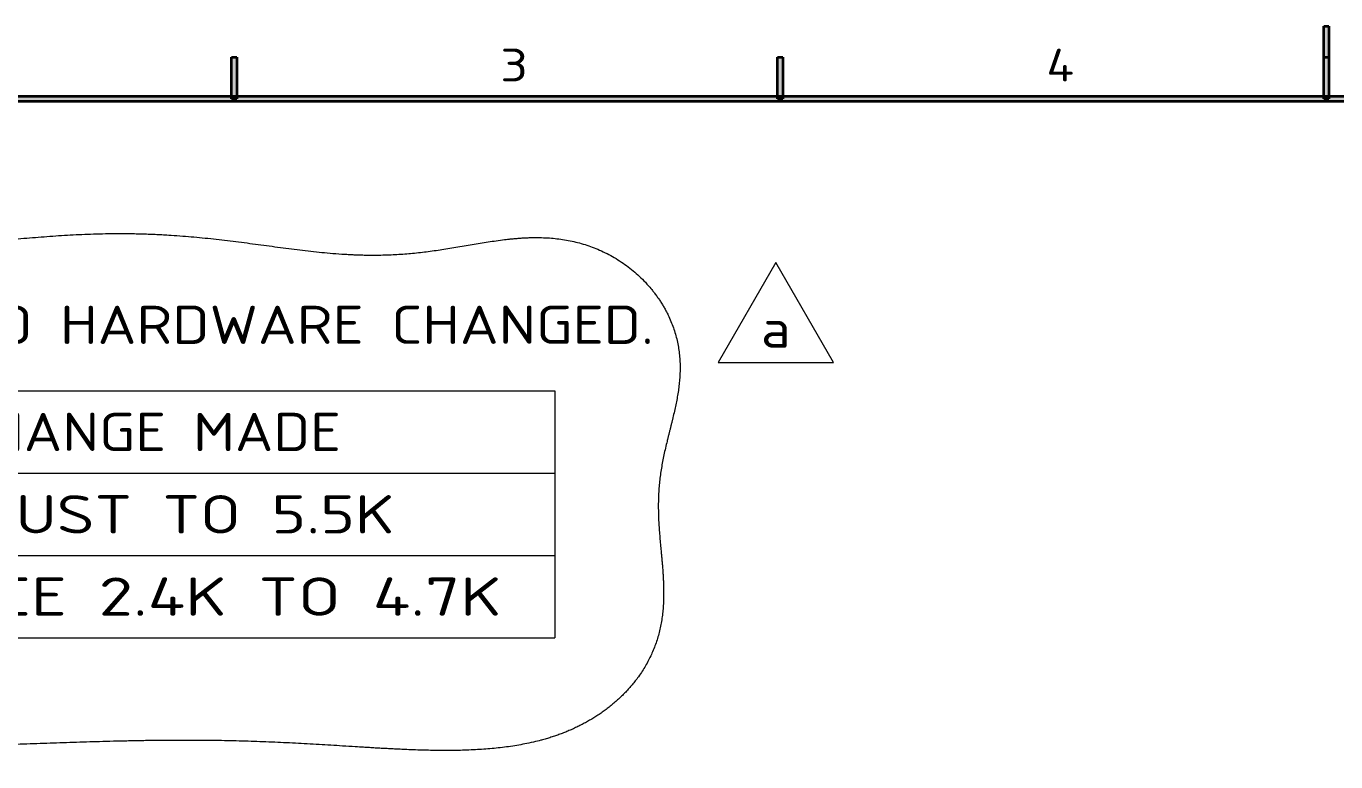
# Model space of a CAD drawing. Extents: x 23 to 417, y 3 to 294.
# Drawn here: x 101 to 220.9, y 226.3 to 293.7 of the extents above; entities that cross this region are included whole.
import ezdxf
from ezdxf.enums import TextEntityAlignment as Align

# ---------------------------------------------------------------- set-up
doc = ezdxf.new("R2010")
doc.units = 0
doc.layers.get('0').update_dxf_attribs({"lineweight": 13})
doc.layers.add('3', color=7, linetype='Continuous', lineweight=13)
doc.styles.get("Standard").update_dxf_attribs({"font": 'isocp.shx'})

# ---------------------------------------------------------------- blocks, each defined once
blk = doc.blocks.new('BLOCK1')
at = {"color": 7, "lineweight": 13}
for s, p, p2 in [('NOTE.', (44.06, 275.49), (59, 275.49)), ('1. PEI CONTROL BOARD HARDWARE CHANGED.', (44.06, 264.57), (158.43, 264.57))]:
    blk.add_text(s, height=3.5, dxfattribs=at).set_placement(p, p2, align=Align.FIT)
blk = doc.blocks.new('BLOCK2')
at = {"color": 1, "lineweight": 13}
blk.add_lwpolyline([(164.31, 262.86), (174.88, 262.86), (169.59, 272.02)], close=True, dxfattribs=at)
blk.add_text('a', height=3.5, dxfattribs=at).set_placement((168.23, 264.22), (170.95, 264.22), align=Align.FIT)
blk = doc.blocks.new('BLOCK3')
at = {"color": 7, "lineweight": 13}
for p, q in [((45.92, 260.27), (149.36, 260.27)), ((45.92, 260.27), (45.92, 237.67)), ((74.97, 260.27), (74.97, 237.67)), ((149.36, 260.27), (149.36, 237.67)), ((45.92, 252.74), (149.36, 252.74)), ((45.92, 245.21), (149.36, 245.21)), ((45.92, 237.67), (149.36, 237.67))]:
    blk.add_line(p, q, dxfattribs=at)
for s, p, p2 in [('LOCATION', (47.73, 254.76), (73.16, 254.76)), ('CHANGE MADE', (94.55, 254.76), (129.78, 254.76)), ('VR7', (55.9, 247.22), (65, 247.22)), ('ADJUST TO 5.5K', (89.65, 247.22), (134.68, 247.22)), ('R167', (54.26, 239.69), (66.63, 239.69)), ('REPLACE 2.4K TO 4.7K', (79.85, 239.69), (144.48, 239.69))]:
    blk.add_text(s, height=3.5, dxfattribs=at).set_placement(p, p2, align=Align.FIT)

msp = doc.modelspace()

# ---------------------------------------------------------------- linework, layer by layer
at = {"color": 1, "lineweight": 13}
msp.add_open_spline([(74.787, 227.942), (79.993, 227.701), (85.221, 227.592), (90.47, 227.614), (100.292, 227.899), (110.117, 228.259), (114.656, 228.372), (123.53, 228.227), (132.391, 227.615), (136.785, 227.26), (143.122, 227.017), (149.154, 228.482), (150.852, 229.093), (154.012, 230.758), (156.599, 233.294), (157.651, 234.717), (159.662, 238.93), (159.547, 243.692), (158.765, 246.674), (158.548, 251.743), (159.837, 256.697), (160.601, 258.849), (161.376, 263.543), (159.756, 268.142), (158.052, 270.378), (153.433, 273.987), (147.903, 274.739), (145.006, 274.278), (139.123, 273.072), (133.272, 272.471), (130.241, 272.639), (122.085, 273.625), (113.89, 274.87), (108.786, 274.972), (100.074, 274.137), (91.383, 273.469), (87.688, 273.467), (80.746, 274.729), (73.879, 277.227), (70.822, 278.433), (65.304, 279.831), (59.933, 280.216), (57.215, 280.346), (51.881, 281.771), (46.313, 283.141), (44.193, 283.464), (40.865, 282.74), (39.008, 279.74), (38.507, 277.882), (38.054, 273.612), (38.587, 269.604), (39.012, 267.723), (39.804, 263.613), (39.982, 259.234), (39.792, 256.605), (39.244, 251.327), (38.757, 246.378), (38.63, 243.916), (38.54, 239.251), (39.209, 234.439), (39.677, 232.516), (41.755, 228.15), (46.069, 226.183), (49.639, 226.156), (56.029, 226.461), (61.772, 226.7), (64.102, 226.681), (67.562, 226.778), (71.119, 227.22), (72.322, 227.413), (73.545, 227.654), (74.787, 227.942)], degree=5, knots=[0, 0, 0, 0, 0, 0, 26.2260056, 26.2260056, 26.2260056, 48.8689185, 48.8689185, 48.8689185, 70.8620794, 70.8620794, 70.8620794, 79.786248, 79.786248, 79.786248, 88.1966148, 88.1966148, 88.1966148, 102.702275, 102.702275, 102.702275, 113.7676137, 113.7676137, 113.7676137, 125.8915388, 125.8915388, 125.8915388, 140.227167, 140.227167, 140.227167, 155.3772286, 155.3772286, 155.3772286, 180.7971259, 180.7971259, 180.7971259, 199.4020979, 199.4020979, 199.4020979, 215.0210454, 215.0210454, 215.0210454, 229.7233174, 229.7233174, 229.7233174, 239.3340886, 239.3340886, 239.3340886, 247.7863752, 247.7863752, 247.7863752, 257.9744928, 257.9744928, 257.9744928, 270.3648393, 270.3648393, 270.3648393, 283.5748242, 283.5748242, 283.5748242, 292.80085, 292.80085, 292.80085, 308.1036974, 308.1036974, 308.1036974, 320.3305635, 320.3305635, 320.3305635, 326.4364637, 326.4364637, 326.4364637, 326.4364637, 326.4364637, 326.4364637], dxfattribs=at)
at = {"layer": '3', "color": 7, "lineweight": 35, "ltscale": 0.16625}
for p, q in [((219.762, 287), (219.762, 293.65)), ((220.238, 293.65), (220.238, 287))]:
    msp.add_line(p, q, dxfattribs=at)
at = {"layer": '3', "color": 7, "lineweight": 35, "ltscale": 0.011875}
for p, q in [((219.762, 293.65), (220.238, 293.65)), ((119.762, 290.8), (120.237, 290.8)), ((169.762, 290.8), (170.238, 290.8)), ((219.762, 290.8), (220.238, 290.8)), ((120.237, 287), (119.762, 287)), ((170.238, 287), (169.762, 287)), ((220.238, 287), (219.762, 287)), ((220.238, 287), (219.762, 287))]:
    msp.add_line(p, q, dxfattribs=at)
at = {"layer": '3', "color": 7, "lineweight": 35, "ltscale": 0.095}
for p, q in [((119.762, 287), (119.762, 290.8)), ((120.237, 290.8), (120.237, 287)), ((169.762, 287), (169.762, 290.8)), ((170.238, 290.8), (170.238, 287)), ((219.762, 287), (219.762, 290.8)), ((220.238, 290.8), (220.238, 287))]:
    msp.add_line(p, q, dxfattribs=at)
at = {"layer": '3', "color": 7, "lineweight": 35}
for p, q in [((30, 287.237), (410.238, 287.237)), ((409.762, 286.762), (30, 286.762))]:
    msp.add_line(p, q, dxfattribs=at)
at = {"layer": '3', "color": 7, "lineweight": 5}
for points in [[(220.238, 293.65), (219.762, 293.65), (220.238, 287), (219.762, 287)], [(169.762, 290.8), (170.238, 290.8), (169.762, 287), (170.238, 287)], [(220.238, 290.8), (219.762, 290.8), (220.238, 287), (219.762, 287)], [(410.237, 287.237), (409.763, 286.763), (30, 287.237), (30, 286.763)]]:
    msp.add_solid(points, dxfattribs=at)
at = {"layer": '3', "color": 3, "lineweight": 5}
msp.add_solid([(119.762, 290.8), (120.237, 290.8), (119.762, 287), (120.237, 287)], dxfattribs=at)

# ---------------------------------------------------------------- block references
at = {"lineweight": 0}
for name in ['BLOCK1', 'BLOCK2', 'BLOCK3']:
    msp.add_blockref(name, (0, 0), dxfattribs=at)

# ---------------------------------------------------------------- texts
at = {"layer": '3', "color": 7, "lineweight": 13}
for s, p, p2 in [('3', (144.365, 288.592), (146.904, 288.592)), ('4', (194.365, 288.592), (196.904, 288.592))]:
    msp.add_text(s, height=3, dxfattribs=at).set_placement(p, p2, align=Align.FIT)

doc.saveas('drawing.dxf')
